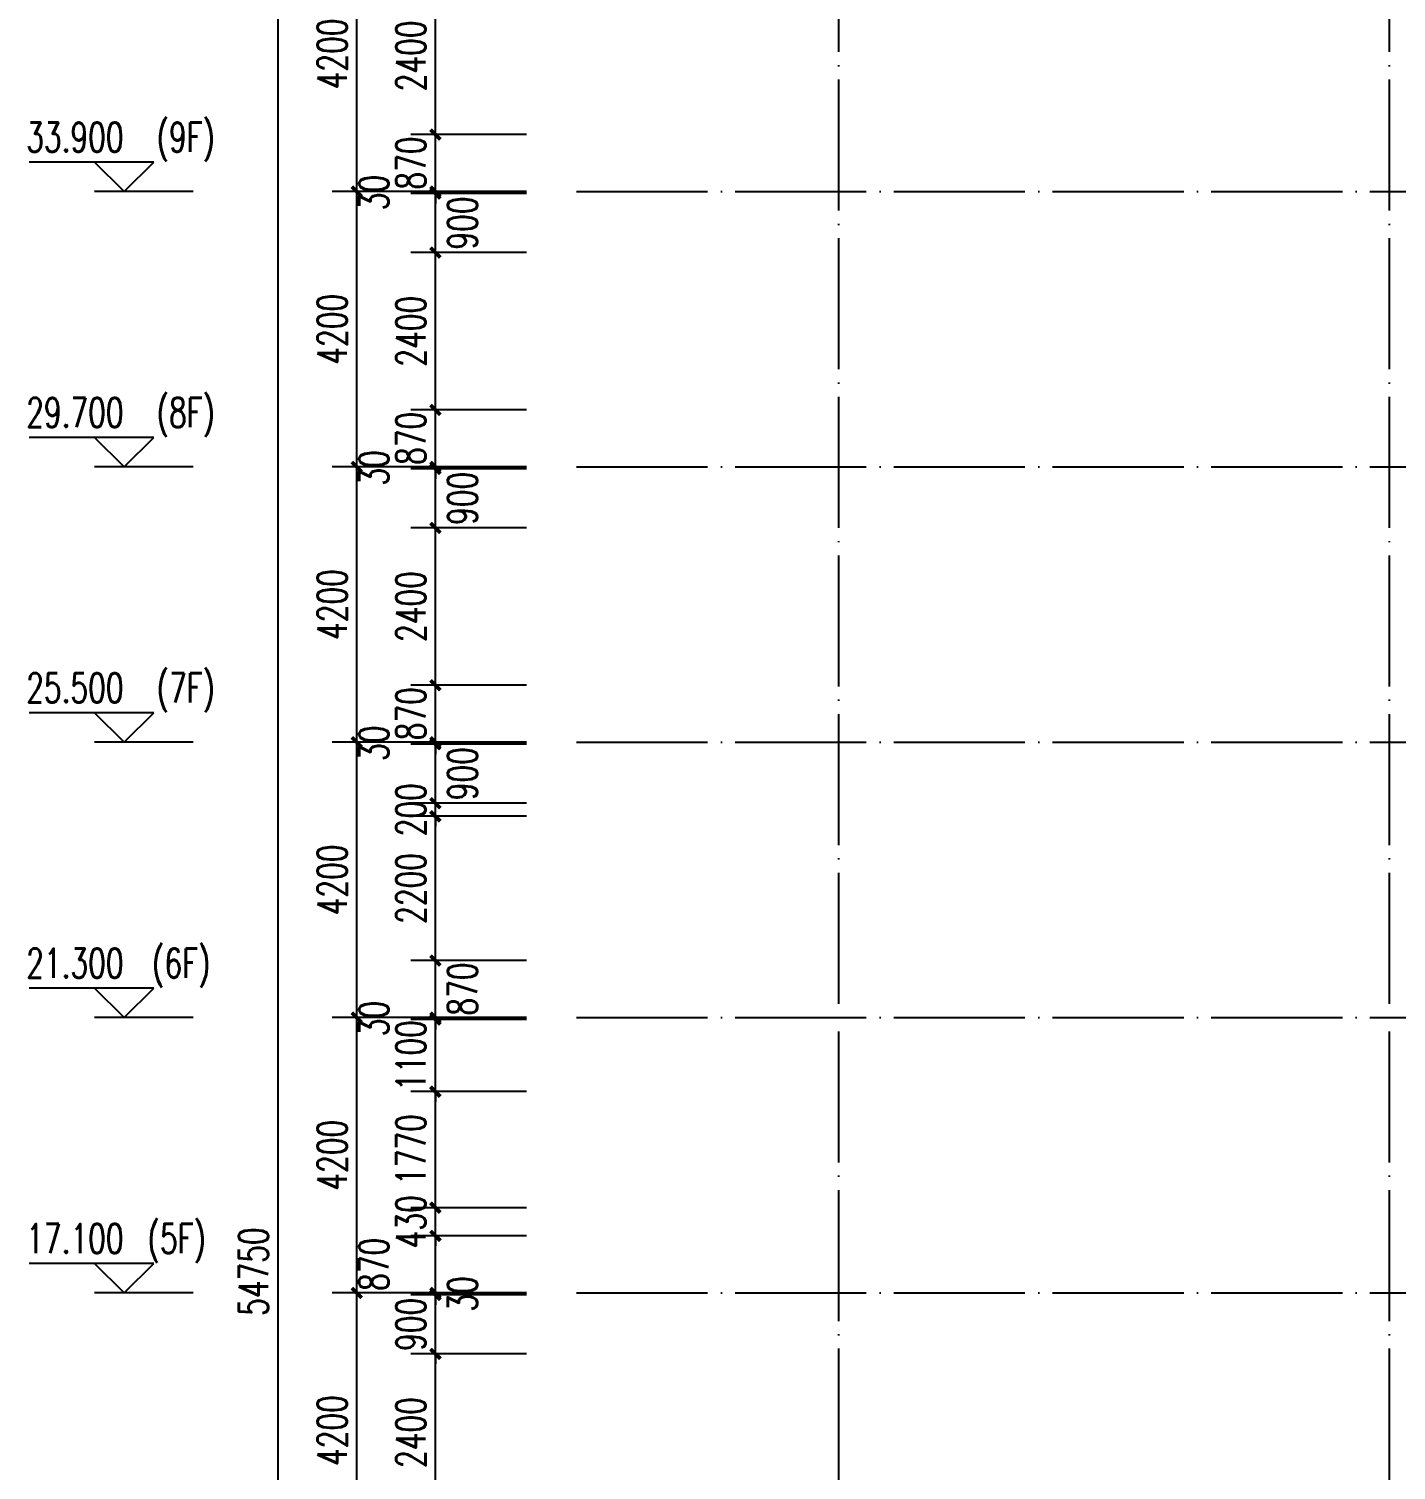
# Model space of a CAD drawing. Extents: x -781494 to 378714, y -27129 to 259749.
# Drawn here: x 26353 to 47203, y 16539 to 38526 of the extents above; entities that cross this region are included whole.
import ezdxf

# ---------------------------------------------------------------- set-up
doc = ezdxf.new("R2010")
doc.units = 0
doc.header["$LTSCALE"] = 1000
doc.header["$MEASUREMENT"] = 0
doc.linetypes.add('104-6 轴网$0$DOTE', pattern=[2.42, 2, -0.2, 0.02, -0.2])
for name, color, linetype in [('104-6 轴网$0$A_AXIS-轴线', 36, '104-6 轴网$0$DOTE'), ('DIM_ELEV', 3, 'Continuous'), ('PUB_DIM', 3, 'Continuous'), ('PUB_TEXT', 7, 'Continuous')]:
    doc.layers.add(name, color=color, linetype=linetype)
doc.styles.add('_TCH_DIM', font='SIMPLEX', dxfattribs={"bigfont": 'GBCBIG'})
doc.styles.add('_TCH_DIM_T3', font='SIMPLEX', dxfattribs={"width": 0.705882, "bigfont": 'GBCBIG'})
doc.dimstyles.new('_TCH_ARCH&&150', dxfattribs={"dimtxt": 446.25, "dimasz": 150, "dimexe": 375, "dimexo": 450, "dimgap": 150, "dimtad": 1, "dimdec": 0, "dimzin": 0, "dimdsep": 46, "dimtxsty": '_TCH_DIM_T3', "dimblk": 'ARCHTICK', "dimcen": 0.09, "dimclrt": 7, "dimazin": 2, "dimtfac": 1, "dimtdec": 0, "dimtix": 1, "dimtmove": 2, "dimatfit": 3, "dimfxl": 0, "dimtolj": 1, "dimtzin": 0, "dimarcsym": 0})

# ---------------------------------------------------------------- blocks, each defined once
blk = doc.blocks.new('_ArchTick')
at = {"color": 0, "linetype": 'ByBlock', "const_width": 0.4}
blk.add_lwpolyline([(-0.5, -0.5), (0.5, 0.5)], dxfattribs=at)
blk = doc.blocks.new('*D299')
at = {"layer": 'Defpoints', "color": 0, "transparency": 16777216}
for p in [(12391, 50919), (14228, 50919), (14228, 46719)]:
    blk.add_point(p, dxfattribs=at)
at = {"layer": 'PUB_DIM', "color": 0, "lineweight": -2, "transparency": 16777216}
for p, q in [((13778, 50919), (12016, 50919)), ((12391, 46719), (12391, 50919)), ((13778, 46719), (12016, 46719))]:
    blk.add_line(p, q, dxfattribs=at)
at = {"layer": 'PUB_DIM', "color": 0, "lineweight": -2, "transparency": 16777216, "xscale": 150, "yscale": 150, "zscale": 150}
for p, rotation in [((12391, 50919), 90), ((12391, 46719), 270)]:
    blk.add_blockref('_ArchTick', p, dxfattribs=dict(at, rotation=rotation))
at = {"layer": 'PUB_DIM', "color": 7, "transparency": 16777216, "insert": (12017, 48819), "char_height": 446.2, "attachment_point": 5, "rotation": 90, "style": '_TCH_DIM_T3'}
blk.add_mtext('\\A1;4200', dxfattribs=at)
blk = doc.blocks.new('*D300')
at = {"layer": 'Defpoints', "color": 0, "transparency": 16777216}
for p in [(12391, 46719), (14228, 46719), (14228, 42519)]:
    blk.add_point(p, dxfattribs=at)
at = {"layer": 'PUB_DIM', "color": 0, "lineweight": -2, "transparency": 16777216}
for p, q in [((13778, 46719), (12016, 46719)), ((12391, 42519), (12391, 46719)), ((13778, 42519), (12016, 42519))]:
    blk.add_line(p, q, dxfattribs=at)
at = {"layer": 'PUB_DIM', "color": 0, "lineweight": -2, "transparency": 16777216, "xscale": 150, "yscale": 150, "zscale": 150}
for p, rotation in [((12391, 46719), 90), ((12391, 42519), 270)]:
    blk.add_blockref('_ArchTick', p, dxfattribs=dict(at, rotation=rotation))
at = {"layer": 'PUB_DIM', "color": 7, "transparency": 16777216, "insert": (12017, 44619), "char_height": 446.2, "attachment_point": 5, "rotation": 90, "style": '_TCH_DIM_T3'}
blk.add_mtext('\\A1;4200', dxfattribs=at)
blk = doc.blocks.new('*D301')
at = {"layer": 'Defpoints', "color": 0, "transparency": 16777216}
for p in [(12391, 42519), (14228, 42519), (14228, 38319)]:
    blk.add_point(p, dxfattribs=at)
at = {"layer": 'PUB_DIM', "color": 0, "lineweight": -2, "transparency": 16777216}
for p, q in [((13778, 42519), (12016, 42519)), ((12391, 38319), (12391, 42519)), ((13778, 38319), (12016, 38319))]:
    blk.add_line(p, q, dxfattribs=at)
at = {"layer": 'PUB_DIM', "color": 0, "lineweight": -2, "transparency": 16777216, "xscale": 150, "yscale": 150, "zscale": 150}
for p, rotation in [((12391, 42519), 90), ((12391, 38319), 270)]:
    blk.add_blockref('_ArchTick', p, dxfattribs=dict(at, rotation=rotation))
at = {"layer": 'PUB_DIM', "color": 7, "transparency": 16777216, "insert": (12017, 40419), "char_height": 446.2, "attachment_point": 5, "rotation": 90, "style": '_TCH_DIM_T3'}
blk.add_mtext('\\A1;4200', dxfattribs=at)
blk = doc.blocks.new('*D302')
at = {"layer": 'Defpoints', "color": 0, "transparency": 16777216}
for p in [(12391, 38319), (14228, 38319), (14228, 34119)]:
    blk.add_point(p, dxfattribs=at)
at = {"layer": 'PUB_DIM', "color": 0, "lineweight": -2, "transparency": 16777216}
for p, q in [((13778, 38319), (12016, 38319)), ((12391, 34119), (12391, 38319)), ((13778, 34119), (12016, 34119))]:
    blk.add_line(p, q, dxfattribs=at)
at = {"layer": 'PUB_DIM', "color": 0, "lineweight": -2, "transparency": 16777216, "xscale": 150, "yscale": 150, "zscale": 150}
for p, rotation in [((12391, 38319), 90), ((12391, 34119), 270)]:
    blk.add_blockref('_ArchTick', p, dxfattribs=dict(at, rotation=rotation))
at = {"layer": 'PUB_DIM', "color": 7, "transparency": 16777216, "insert": (12017, 36219), "char_height": 446.2, "attachment_point": 5, "rotation": 90, "style": '_TCH_DIM_T3'}
blk.add_mtext('\\A1;4200', dxfattribs=at)
blk = doc.blocks.new('*D303')
at = {"layer": 'Defpoints', "color": 0, "transparency": 16777216}
for p in [(12391, 34119), (14228, 34119), (14228, 29919)]:
    blk.add_point(p, dxfattribs=at)
at = {"layer": 'PUB_DIM', "color": 0, "lineweight": -2, "transparency": 16777216}
for p, q in [((13778, 34119), (12016, 34119)), ((12391, 29919), (12391, 34119)), ((13778, 29919), (12016, 29919))]:
    blk.add_line(p, q, dxfattribs=at)
at = {"layer": 'PUB_DIM', "color": 0, "lineweight": -2, "transparency": 16777216, "xscale": 150, "yscale": 150, "zscale": 150}
for p, rotation in [((12391, 34119), 90), ((12391, 29919), 270)]:
    blk.add_blockref('_ArchTick', p, dxfattribs=dict(at, rotation=rotation))
at = {"layer": 'PUB_DIM', "color": 7, "transparency": 16777216, "insert": (12017, 32019), "char_height": 446.2, "attachment_point": 5, "rotation": 90, "style": '_TCH_DIM_T3'}
blk.add_mtext('\\A1;4200', dxfattribs=at)
blk = doc.blocks.new('*D304')
at = {"layer": 'Defpoints', "color": 0, "transparency": 16777216}
for p in [(12391, 29919), (14228, 29919), (14228, 25719)]:
    blk.add_point(p, dxfattribs=at)
at = {"layer": 'PUB_DIM', "color": 0, "lineweight": -2, "transparency": 16777216}
for p, q in [((13778, 29919), (12016, 29919)), ((12391, 25719), (12391, 29919)), ((13778, 25719), (12016, 25719))]:
    blk.add_line(p, q, dxfattribs=at)
at = {"layer": 'PUB_DIM', "color": 0, "lineweight": -2, "transparency": 16777216, "xscale": 150, "yscale": 150, "zscale": 150}
for p, rotation in [((12391, 29919), 90), ((12391, 25719), 270)]:
    blk.add_blockref('_ArchTick', p, dxfattribs=dict(at, rotation=rotation))
at = {"layer": 'PUB_DIM', "color": 7, "transparency": 16777216, "insert": (12017, 27819), "char_height": 446.2, "attachment_point": 5, "rotation": 90, "style": '_TCH_DIM_T3'}
blk.add_mtext('\\A1;4200', dxfattribs=at)
blk = doc.blocks.new('*D311')
at = {"layer": 'Defpoints', "color": 0, "transparency": 16777216}
for p in [(11191, 57619), (15690, 57619), (15690, 2869)]:
    blk.add_point(p, dxfattribs=at)
at = {"layer": 'PUB_DIM', "color": 0, "lineweight": -2, "transparency": 16777216}
for p, q in [((15240, 57619), (10816, 57619)), ((11191, 2869), (11191, 57619)), ((15240, 2869), (10816, 2869))]:
    blk.add_line(p, q, dxfattribs=at)
at = {"layer": 'PUB_DIM', "color": 0, "lineweight": -2, "transparency": 16777216, "xscale": 150, "yscale": 150, "zscale": 150}
for p, rotation in [((11191, 57619), 90), ((11191, 2869), 270)]:
    blk.add_blockref('_ArchTick', p, dxfattribs=dict(at, rotation=rotation))
at = {"layer": 'PUB_DIM', "color": 7, "transparency": 16777216, "insert": (10817, 30244), "char_height": 446.2, "attachment_point": 5, "rotation": 90, "style": '_TCH_DIM_T3'}
blk.add_mtext('\\A1;54750', dxfattribs=at)
blk = doc.blocks.new('*D321')
at = {"layer": 'Defpoints', "color": 0, "transparency": 16777216}
for p in [(13591, 49989), (15428, 49989), (15428, 47589)]:
    blk.add_point(p, dxfattribs=at)
at = {"layer": 'PUB_DIM', "color": 0, "lineweight": -2, "transparency": 16777216}
for p, q in [((14978, 49989), (13216, 49989)), ((13591, 47589), (13591, 49989)), ((14978, 47589), (13216, 47589))]:
    blk.add_line(p, q, dxfattribs=at)
at = {"layer": 'PUB_DIM', "color": 0, "lineweight": -2, "transparency": 16777216, "xscale": 150, "yscale": 150, "zscale": 150}
for p, rotation in [((13591, 49989), 90), ((13591, 47589), 270)]:
    blk.add_blockref('_ArchTick', p, dxfattribs=dict(at, rotation=rotation))
at = {"layer": 'PUB_DIM', "color": 7, "transparency": 16777216, "insert": (13217, 48789), "char_height": 446.2, "attachment_point": 5, "rotation": 90, "style": '_TCH_DIM_T3'}
blk.add_mtext('\\A1;2400', dxfattribs=at)
blk = doc.blocks.new('*D322')
at = {"layer": 'Defpoints', "color": 0, "transparency": 16777216}
for p in [(13591, 47589), (15428, 47589), (15428, 46719)]:
    blk.add_point(p, dxfattribs=at)
at = {"layer": 'PUB_DIM', "color": 0, "lineweight": -2, "transparency": 16777216}
for p, q in [((13591, 47589), (13591, 47739)), ((14978, 47589), (13216, 47589)), ((13591, 46719), (13591, 47589)), ((14978, 46719), (13216, 46719)), ((13591, 46719), (13591, 46569))]:
    blk.add_line(p, q, dxfattribs=at)
at = {"layer": 'PUB_DIM', "color": 0, "lineweight": -2, "transparency": 16777216, "xscale": 150, "yscale": 150, "zscale": 150}
for p, rotation in [((13591, 47589), 270), ((13591, 46719), 90)]:
    blk.add_blockref('_ArchTick', p, dxfattribs=dict(at, rotation=rotation))
at = {"layer": 'PUB_DIM', "color": 7, "transparency": 16777216, "insert": (13217, 47154), "char_height": 446.2, "attachment_point": 5, "rotation": 90, "style": '_TCH_DIM_T3'}
blk.add_mtext('\\A1;870', dxfattribs=at)
blk = doc.blocks.new('*D323')
at = {"layer": 'Defpoints', "color": 0, "transparency": 16777216}
for p in [(13591, 46719), (15428, 46719), (15428, 46689)]:
    blk.add_point(p, dxfattribs=at)
at = {"layer": 'PUB_DIM', "color": 0, "lineweight": -2, "transparency": 16777216}
for p, q in [((13591, 46719), (13591, 46869)), ((14978, 46719), (13216, 46719)), ((14978, 46689), (13216, 46689)), ((13591, 46689), (13591, 46719)), ((13591, 46689), (13591, 46539))]:
    blk.add_line(p, q, dxfattribs=at)
at = {"layer": 'PUB_DIM', "color": 0, "lineweight": -2, "transparency": 16777216, "xscale": 150, "yscale": 150, "zscale": 150}
for p, rotation in [((13591, 46719), 270), ((13591, 46689), 90)]:
    blk.add_blockref('_ArchTick', p, dxfattribs=dict(at, rotation=rotation))
at = {"layer": 'PUB_DIM', "color": 7, "transparency": 16777216, "insert": (12653, 46704), "char_height": 446.2, "attachment_point": 5, "rotation": 90, "style": '_TCH_DIM_T3'}
blk.add_mtext('\\A1;30', dxfattribs=at)
blk = doc.blocks.new('*D324')
at = {"layer": 'Defpoints', "color": 0, "transparency": 16777216}
for p in [(13591, 46689), (15428, 46689), (15428, 45789)]:
    blk.add_point(p, dxfattribs=at)
at = {"layer": 'PUB_DIM', "color": 0, "lineweight": -2, "transparency": 16777216}
for p, q in [((14978, 46689), (13216, 46689)), ((13591, 45789), (13591, 46689)), ((14978, 45789), (13216, 45789))]:
    blk.add_line(p, q, dxfattribs=at)
at = {"layer": 'PUB_DIM', "color": 0, "lineweight": -2, "transparency": 16777216, "xscale": 150, "yscale": 150, "zscale": 150}
for p, rotation in [((13591, 46689), 90), ((13591, 45789), 270)]:
    blk.add_blockref('_ArchTick', p, dxfattribs=dict(at, rotation=rotation))
at = {"layer": 'PUB_DIM', "color": 7, "transparency": 16777216, "insert": (14003, 46239), "char_height": 446.2, "attachment_point": 5, "rotation": 90, "style": '_TCH_DIM_T3'}
blk.add_mtext('\\A1;900', dxfattribs=at)
blk = doc.blocks.new('*D325')
at = {"layer": 'Defpoints', "color": 0, "transparency": 16777216}
for p in [(13591, 45789), (15428, 45789), (15428, 43389)]:
    blk.add_point(p, dxfattribs=at)
at = {"layer": 'PUB_DIM', "color": 0, "lineweight": -2, "transparency": 16777216}
for p, q in [((14978, 45789), (13216, 45789)), ((13591, 43389), (13591, 45789)), ((14978, 43389), (13216, 43389))]:
    blk.add_line(p, q, dxfattribs=at)
at = {"layer": 'PUB_DIM', "color": 0, "lineweight": -2, "transparency": 16777216, "xscale": 150, "yscale": 150, "zscale": 150}
for p, rotation in [((13591, 45789), 90), ((13591, 43389), 270)]:
    blk.add_blockref('_ArchTick', p, dxfattribs=dict(at, rotation=rotation))
at = {"layer": 'PUB_DIM', "color": 7, "transparency": 16777216, "insert": (13217, 44589), "char_height": 446.2, "attachment_point": 5, "rotation": 90, "style": '_TCH_DIM_T3'}
blk.add_mtext('\\A1;2400', dxfattribs=at)
blk = doc.blocks.new('*D326')
at = {"layer": 'Defpoints', "color": 0, "transparency": 16777216}
for p in [(13591, 43389), (15428, 43389), (15428, 42519)]:
    blk.add_point(p, dxfattribs=at)
at = {"layer": 'PUB_DIM', "color": 0, "lineweight": -2, "transparency": 16777216}
for p, q in [((13591, 43389), (13591, 43539)), ((14978, 43389), (13216, 43389)), ((13591, 42519), (13591, 43389)), ((14978, 42519), (13216, 42519)), ((13591, 42519), (13591, 42369))]:
    blk.add_line(p, q, dxfattribs=at)
at = {"layer": 'PUB_DIM', "color": 0, "lineweight": -2, "transparency": 16777216, "xscale": 150, "yscale": 150, "zscale": 150}
for p, rotation in [((13591, 43389), 270), ((13591, 42519), 90)]:
    blk.add_blockref('_ArchTick', p, dxfattribs=dict(at, rotation=rotation))
at = {"layer": 'PUB_DIM', "color": 7, "transparency": 16777216, "insert": (13217, 42954), "char_height": 446.2, "attachment_point": 5, "rotation": 90, "style": '_TCH_DIM_T3'}
blk.add_mtext('\\A1;870', dxfattribs=at)
blk = doc.blocks.new('*D327')
at = {"layer": 'Defpoints', "color": 0, "transparency": 16777216}
for p in [(13591, 42519), (15428, 42519), (15428, 42489)]:
    blk.add_point(p, dxfattribs=at)
at = {"layer": 'PUB_DIM', "color": 0, "lineweight": -2, "transparency": 16777216}
for p, q in [((13591, 42519), (13591, 42669)), ((14978, 42519), (13216, 42519)), ((14978, 42489), (13216, 42489)), ((13591, 42489), (13591, 42519)), ((13591, 42489), (13591, 42339))]:
    blk.add_line(p, q, dxfattribs=at)
at = {"layer": 'PUB_DIM', "color": 0, "lineweight": -2, "transparency": 16777216, "xscale": 150, "yscale": 150, "zscale": 150}
for p, rotation in [((13591, 42519), 270), ((13591, 42489), 90)]:
    blk.add_blockref('_ArchTick', p, dxfattribs=dict(at, rotation=rotation))
at = {"layer": 'PUB_DIM', "color": 7, "transparency": 16777216, "insert": (12653, 42504), "char_height": 446.2, "attachment_point": 5, "rotation": 90, "style": '_TCH_DIM_T3'}
blk.add_mtext('\\A1;30', dxfattribs=at)
blk = doc.blocks.new('*D328')
at = {"layer": 'Defpoints', "color": 0, "transparency": 16777216}
for p in [(13591, 42489), (15428, 42489), (15428, 41589)]:
    blk.add_point(p, dxfattribs=at)
at = {"layer": 'PUB_DIM', "color": 0, "lineweight": -2, "transparency": 16777216}
for p, q in [((14978, 42489), (13216, 42489)), ((13591, 41589), (13591, 42489)), ((14978, 41589), (13216, 41589))]:
    blk.add_line(p, q, dxfattribs=at)
at = {"layer": 'PUB_DIM', "color": 0, "lineweight": -2, "transparency": 16777216, "xscale": 150, "yscale": 150, "zscale": 150}
for p, rotation in [((13591, 42489), 90), ((13591, 41589), 270)]:
    blk.add_blockref('_ArchTick', p, dxfattribs=dict(at, rotation=rotation))
at = {"layer": 'PUB_DIM', "color": 7, "transparency": 16777216, "insert": (14003, 42039), "char_height": 446.2, "attachment_point": 5, "rotation": 90, "style": '_TCH_DIM_T3'}
blk.add_mtext('\\A1;900', dxfattribs=at)
blk = doc.blocks.new('*D329')
at = {"layer": 'Defpoints', "color": 0, "transparency": 16777216}
for p in [(13591, 41589), (15428, 41589), (15428, 39189)]:
    blk.add_point(p, dxfattribs=at)
at = {"layer": 'PUB_DIM', "color": 0, "lineweight": -2, "transparency": 16777216}
for p, q in [((14978, 41589), (13216, 41589)), ((13591, 39189), (13591, 41589)), ((14978, 39189), (13216, 39189))]:
    blk.add_line(p, q, dxfattribs=at)
at = {"layer": 'PUB_DIM', "color": 0, "lineweight": -2, "transparency": 16777216, "xscale": 150, "yscale": 150, "zscale": 150}
for p, rotation in [((13591, 41589), 90), ((13591, 39189), 270)]:
    blk.add_blockref('_ArchTick', p, dxfattribs=dict(at, rotation=rotation))
at = {"layer": 'PUB_DIM', "color": 7, "transparency": 16777216, "insert": (13217, 40389), "char_height": 446.2, "attachment_point": 5, "rotation": 90, "style": '_TCH_DIM_T3'}
blk.add_mtext('\\A1;2400', dxfattribs=at)
blk = doc.blocks.new('*D330')
at = {"layer": 'Defpoints', "color": 0, "transparency": 16777216}
for p in [(13591, 39189), (15428, 39189), (15428, 38319)]:
    blk.add_point(p, dxfattribs=at)
at = {"layer": 'PUB_DIM', "color": 0, "lineweight": -2, "transparency": 16777216}
for p, q in [((14978, 39189), (13216, 39189)), ((13591, 39189), (13591, 39339)), ((13591, 38319), (13591, 39189)), ((14978, 38319), (13216, 38319)), ((13591, 38319), (13591, 38169))]:
    blk.add_line(p, q, dxfattribs=at)
at = {"layer": 'PUB_DIM', "color": 0, "lineweight": -2, "transparency": 16777216, "xscale": 150, "yscale": 150, "zscale": 150}
for p, rotation in [((13591, 39189), 270), ((13591, 38319), 90)]:
    blk.add_blockref('_ArchTick', p, dxfattribs=dict(at, rotation=rotation))
at = {"layer": 'PUB_DIM', "color": 7, "transparency": 16777216, "insert": (13217, 38754), "char_height": 446.2, "attachment_point": 5, "rotation": 90, "style": '_TCH_DIM_T3'}
blk.add_mtext('\\A1;870', dxfattribs=at)
blk = doc.blocks.new('*D331')
at = {"layer": 'Defpoints', "color": 0, "transparency": 16777216}
for p in [(13591, 38319), (15428, 38319), (15428, 38289)]:
    blk.add_point(p, dxfattribs=at)
at = {"layer": 'PUB_DIM', "color": 0, "lineweight": -2, "transparency": 16777216}
for p, q in [((14978, 38319), (13216, 38319)), ((14978, 38289), (13216, 38289)), ((13591, 38319), (13591, 38469)), ((13591, 38289), (13591, 38319)), ((13591, 38289), (13591, 38139))]:
    blk.add_line(p, q, dxfattribs=at)
at = {"layer": 'PUB_DIM', "color": 0, "lineweight": -2, "transparency": 16777216, "xscale": 150, "yscale": 150, "zscale": 150}
for p, rotation in [((13591, 38319), 270), ((13591, 38289), 90)]:
    blk.add_blockref('_ArchTick', p, dxfattribs=dict(at, rotation=rotation))
at = {"layer": 'PUB_DIM', "color": 7, "transparency": 16777216, "insert": (12653, 38304), "char_height": 446.2, "attachment_point": 5, "rotation": 90, "style": '_TCH_DIM_T3'}
blk.add_mtext('\\A1;30', dxfattribs=at)
blk = doc.blocks.new('*D332')
at = {"layer": 'Defpoints', "color": 0, "transparency": 16777216}
for p in [(13591, 38289), (15428, 38289), (15428, 37389)]:
    blk.add_point(p, dxfattribs=at)
at = {"layer": 'PUB_DIM', "color": 0, "lineweight": -2, "transparency": 16777216}
for p, q in [((14978, 38289), (13216, 38289)), ((13591, 37389), (13591, 38289)), ((14978, 37389), (13216, 37389))]:
    blk.add_line(p, q, dxfattribs=at)
at = {"layer": 'PUB_DIM', "color": 0, "lineweight": -2, "transparency": 16777216, "xscale": 150, "yscale": 150, "zscale": 150}
for p, rotation in [((13591, 38289), 90), ((13591, 37389), 270)]:
    blk.add_blockref('_ArchTick', p, dxfattribs=dict(at, rotation=rotation))
at = {"layer": 'PUB_DIM', "color": 7, "transparency": 16777216, "insert": (14003, 37839), "char_height": 446.2, "attachment_point": 5, "rotation": 90, "style": '_TCH_DIM_T3'}
blk.add_mtext('\\A1;900', dxfattribs=at)
blk = doc.blocks.new('*D333')
at = {"layer": 'Defpoints', "color": 0, "transparency": 16777216}
for p in [(13591, 37389), (15428, 37389), (15428, 37189)]:
    blk.add_point(p, dxfattribs=at)
at = {"layer": 'PUB_DIM', "color": 0, "lineweight": -2, "transparency": 16777216}
for p, q in [((14978, 37389), (13216, 37389)), ((13591, 37389), (13591, 37539)), ((13591, 37189), (13591, 37389)), ((14978, 37189), (13216, 37189)), ((13591, 37189), (13591, 37039))]:
    blk.add_line(p, q, dxfattribs=at)
at = {"layer": 'PUB_DIM', "color": 0, "lineweight": -2, "transparency": 16777216, "xscale": 150, "yscale": 150, "zscale": 150}
for p, rotation in [((13591, 37389), 270), ((13591, 37189), 90)]:
    blk.add_blockref('_ArchTick', p, dxfattribs=dict(at, rotation=rotation))
at = {"layer": 'PUB_DIM', "color": 7, "transparency": 16777216, "insert": (13217, 37289), "char_height": 446.2, "attachment_point": 5, "rotation": 90, "style": '_TCH_DIM_T3'}
blk.add_mtext('\\A1;200', dxfattribs=at)
blk = doc.blocks.new('*D334')
at = {"layer": 'Defpoints', "color": 0, "transparency": 16777216}
for p in [(13591, 37189), (15428, 37189), (15428, 34989)]:
    blk.add_point(p, dxfattribs=at)
at = {"layer": 'PUB_DIM', "color": 0, "lineweight": -2, "transparency": 16777216}
for p, q in [((14978, 37189), (13216, 37189)), ((13591, 34989), (13591, 37189)), ((14978, 34989), (13216, 34989))]:
    blk.add_line(p, q, dxfattribs=at)
at = {"layer": 'PUB_DIM', "color": 0, "lineweight": -2, "transparency": 16777216, "xscale": 150, "yscale": 150, "zscale": 150}
for p, rotation in [((13591, 37189), 90), ((13591, 34989), 270)]:
    blk.add_blockref('_ArchTick', p, dxfattribs=dict(at, rotation=rotation))
at = {"layer": 'PUB_DIM', "color": 7, "transparency": 16777216, "insert": (13217, 36089), "char_height": 446.2, "attachment_point": 5, "rotation": 90, "style": '_TCH_DIM_T3'}
blk.add_mtext('\\A1;2200', dxfattribs=at)
blk = doc.blocks.new('*D335')
at = {"layer": 'Defpoints', "color": 0, "transparency": 16777216}
for p in [(13591, 34989), (15428, 34989), (15428, 34119)]:
    blk.add_point(p, dxfattribs=at)
at = {"layer": 'PUB_DIM', "color": 0, "lineweight": -2, "transparency": 16777216}
for p, q in [((14978, 34989), (13216, 34989)), ((13591, 34119), (13591, 34989)), ((14978, 34119), (13216, 34119))]:
    blk.add_line(p, q, dxfattribs=at)
at = {"layer": 'PUB_DIM', "color": 0, "lineweight": -2, "transparency": 16777216, "xscale": 150, "yscale": 150, "zscale": 150}
for p, rotation in [((13591, 34989), 90), ((13591, 34119), 270)]:
    blk.add_blockref('_ArchTick', p, dxfattribs=dict(at, rotation=rotation))
at = {"layer": 'PUB_DIM', "color": 7, "transparency": 16777216, "insert": (14003, 34554), "char_height": 446.2, "attachment_point": 5, "rotation": 90, "style": '_TCH_DIM_T3'}
blk.add_mtext('\\A1;870', dxfattribs=at)
blk = doc.blocks.new('*D336')
at = {"layer": 'Defpoints', "color": 0, "transparency": 16777216}
for p in [(13591, 34119), (15428, 34119), (15428, 34089)]:
    blk.add_point(p, dxfattribs=at)
at = {"layer": 'PUB_DIM', "color": 0, "lineweight": -2, "transparency": 16777216}
for p, q in [((14978, 34119), (13216, 34119)), ((14978, 34089), (13216, 34089)), ((13591, 34119), (13591, 34269)), ((13591, 34089), (13591, 34119)), ((13591, 34089), (13591, 33939))]:
    blk.add_line(p, q, dxfattribs=at)
at = {"layer": 'PUB_DIM', "color": 0, "lineweight": -2, "transparency": 16777216, "xscale": 150, "yscale": 150, "zscale": 150}
for p, rotation in [((13591, 34119), 270), ((13591, 34089), 90)]:
    blk.add_blockref('_ArchTick', p, dxfattribs=dict(at, rotation=rotation))
at = {"layer": 'PUB_DIM', "color": 7, "transparency": 16777216, "insert": (12653, 34104), "char_height": 446.2, "attachment_point": 5, "rotation": 90, "style": '_TCH_DIM_T3'}
blk.add_mtext('\\A1;30', dxfattribs=at)
blk = doc.blocks.new('*D337')
at = {"layer": 'Defpoints', "color": 0, "transparency": 16777216}
for p in [(13591, 34089), (15428, 34089), (15428, 32989)]:
    blk.add_point(p, dxfattribs=at)
at = {"layer": 'PUB_DIM', "color": 0, "lineweight": -2, "transparency": 16777216}
for p, q in [((14978, 34089), (13216, 34089)), ((13591, 34089), (13591, 34239)), ((13591, 32989), (13591, 34089)), ((14978, 32989), (13216, 32989)), ((13591, 32989), (13591, 32839))]:
    blk.add_line(p, q, dxfattribs=at)
at = {"layer": 'PUB_DIM', "color": 0, "lineweight": -2, "transparency": 16777216, "xscale": 150, "yscale": 150, "zscale": 150}
for p, rotation in [((13591, 34089), 270), ((13591, 32989), 90)]:
    blk.add_blockref('_ArchTick', p, dxfattribs=dict(at, rotation=rotation))
at = {"layer": 'PUB_DIM', "color": 7, "transparency": 16777216, "insert": (13217, 33539), "char_height": 446.2, "attachment_point": 5, "rotation": 90, "style": '_TCH_DIM_T3'}
blk.add_mtext('\\A1;1100', dxfattribs=at)
blk = doc.blocks.new('*D338')
at = {"layer": 'Defpoints', "color": 0, "transparency": 16777216}
for p in [(13591, 32989), (15428, 32989), (15428, 31219)]:
    blk.add_point(p, dxfattribs=at)
at = {"layer": 'PUB_DIM', "color": 0, "lineweight": -2, "transparency": 16777216}
for p, q in [((14978, 32989), (13216, 32989)), ((13591, 31219), (13591, 32989)), ((14978, 31219), (13216, 31219))]:
    blk.add_line(p, q, dxfattribs=at)
at = {"layer": 'PUB_DIM', "color": 0, "lineweight": -2, "transparency": 16777216, "xscale": 150, "yscale": 150, "zscale": 150}
for p, rotation in [((13591, 32989), 90), ((13591, 31219), 270)]:
    blk.add_blockref('_ArchTick', p, dxfattribs=dict(at, rotation=rotation))
at = {"layer": 'PUB_DIM', "color": 7, "transparency": 16777216, "insert": (13217, 32104), "char_height": 446.2, "attachment_point": 5, "rotation": 90, "style": '_TCH_DIM_T3'}
blk.add_mtext('\\A1;1770', dxfattribs=at)
blk = doc.blocks.new('*D339')
at = {"layer": 'Defpoints', "color": 0, "transparency": 16777216}
for p in [(13591, 31219), (15428, 31219), (15428, 30789)]:
    blk.add_point(p, dxfattribs=at)
at = {"layer": 'PUB_DIM', "color": 0, "lineweight": -2, "transparency": 16777216}
for p, q in [((13591, 31219), (13591, 31369)), ((14978, 31219), (13216, 31219)), ((13591, 30789), (13591, 31219)), ((14978, 30789), (13216, 30789)), ((13591, 30789), (13591, 30639))]:
    blk.add_line(p, q, dxfattribs=at)
at = {"layer": 'PUB_DIM', "color": 0, "lineweight": -2, "transparency": 16777216, "xscale": 150, "yscale": 150, "zscale": 150}
for p, rotation in [((13591, 31219), 270), ((13591, 30789), 90)]:
    blk.add_blockref('_ArchTick', p, dxfattribs=dict(at, rotation=rotation))
at = {"layer": 'PUB_DIM', "color": 7, "transparency": 16777216, "insert": (13217, 31004), "char_height": 446.2, "attachment_point": 5, "rotation": 90, "style": '_TCH_DIM_T3'}
blk.add_mtext('\\A1;430', dxfattribs=at)
blk = doc.blocks.new('*D340')
at = {"layer": 'Defpoints', "color": 0, "transparency": 16777216}
for p in [(13591, 30789), (15428, 30789), (15428, 29919)]:
    blk.add_point(p, dxfattribs=at)
at = {"layer": 'PUB_DIM', "color": 0, "lineweight": -2, "transparency": 16777216}
for p, q in [((14978, 30789), (13216, 30789)), ((13591, 29919), (13591, 30789)), ((14978, 29919), (13216, 29919))]:
    blk.add_line(p, q, dxfattribs=at)
at = {"layer": 'PUB_DIM', "color": 0, "lineweight": -2, "transparency": 16777216, "xscale": 150, "yscale": 150, "zscale": 150}
for p, rotation in [((13591, 30789), 90), ((13591, 29919), 270)]:
    blk.add_blockref('_ArchTick', p, dxfattribs=dict(at, rotation=rotation))
at = {"layer": 'PUB_DIM', "color": 7, "transparency": 16777216, "insert": (12653, 30354), "char_height": 446.2, "attachment_point": 5, "rotation": 90, "style": '_TCH_DIM_T3'}
blk.add_mtext('\\A1;870', dxfattribs=at)
blk = doc.blocks.new('*D341')
at = {"layer": 'Defpoints', "color": 0, "transparency": 16777216}
for p in [(13591, 29919), (15428, 29919), (15428, 29889)]:
    blk.add_point(p, dxfattribs=at)
at = {"layer": 'PUB_DIM', "color": 0, "lineweight": -2, "transparency": 16777216}
for p, q in [((14978, 29919), (13216, 29919)), ((13591, 29919), (13591, 30069)), ((13591, 29889), (13591, 29919)), ((14978, 29889), (13216, 29889)), ((13591, 29889), (13591, 29739))]:
    blk.add_line(p, q, dxfattribs=at)
at = {"layer": 'PUB_DIM', "color": 0, "lineweight": -2, "transparency": 16777216, "xscale": 150, "yscale": 150, "zscale": 150}
for p, rotation in [((13591, 29919), 270), ((13591, 29889), 90)]:
    blk.add_blockref('_ArchTick', p, dxfattribs=dict(at, rotation=rotation))
at = {"layer": 'PUB_DIM', "color": 7, "transparency": 16777216, "insert": (14003, 29904), "char_height": 446.2, "attachment_point": 5, "rotation": 90, "style": '_TCH_DIM_T3'}
blk.add_mtext('\\A1;30', dxfattribs=at)
blk = doc.blocks.new('*D342')
at = {"layer": 'Defpoints', "color": 0, "transparency": 16777216}
for p in [(13591, 29889), (15428, 29889), (15428, 28989)]:
    blk.add_point(p, dxfattribs=at)
at = {"layer": 'PUB_DIM', "color": 0, "lineweight": -2, "transparency": 16777216}
for p, q in [((13591, 29889), (13591, 30039)), ((14978, 29889), (13216, 29889)), ((13591, 28989), (13591, 29889)), ((14978, 28989), (13216, 28989)), ((13591, 28989), (13591, 28839))]:
    blk.add_line(p, q, dxfattribs=at)
at = {"layer": 'PUB_DIM', "color": 0, "lineweight": -2, "transparency": 16777216, "xscale": 150, "yscale": 150, "zscale": 150}
for p, rotation in [((13591, 29889), 270), ((13591, 28989), 90)]:
    blk.add_blockref('_ArchTick', p, dxfattribs=dict(at, rotation=rotation))
at = {"layer": 'PUB_DIM', "color": 7, "transparency": 16777216, "insert": (13217, 29439), "char_height": 446.2, "attachment_point": 5, "rotation": 90, "style": '_TCH_DIM_T3'}
blk.add_mtext('\\A1;900', dxfattribs=at)
blk = doc.blocks.new('*D343')
at = {"layer": 'Defpoints', "color": 0, "transparency": 16777216}
for p in [(13591, 28989), (15428, 28989), (15428, 26589)]:
    blk.add_point(p, dxfattribs=at)
at = {"layer": 'PUB_DIM', "color": 0, "lineweight": -2, "transparency": 16777216}
for p, q in [((14978, 28989), (13216, 28989)), ((13591, 26589), (13591, 28989)), ((14978, 26589), (13216, 26589))]:
    blk.add_line(p, q, dxfattribs=at)
at = {"layer": 'PUB_DIM', "color": 0, "lineweight": -2, "transparency": 16777216, "xscale": 150, "yscale": 150, "zscale": 150}
for p, rotation in [((13591, 28989), 90), ((13591, 26589), 270)]:
    blk.add_blockref('_ArchTick', p, dxfattribs=dict(at, rotation=rotation))
at = {"layer": 'PUB_DIM', "color": 7, "transparency": 16777216, "insert": (13217, 27789), "char_height": 446.2, "attachment_point": 5, "rotation": 90, "style": '_TCH_DIM_T3'}
blk.add_mtext('\\A1;2400', dxfattribs=at)
blk = doc.blocks.new('biaozhupou')
at = {"layer": 'DIM_ELEV'}
for p, q in [((9294.5, 47168.6), (7395.5, 47168.6)), ((8844.5, 46718.6), (8394.5, 47168.6)), ((8844.5, 46718.6), (9294.5, 47168.6)), ((9894.5, 46718.6), (8394.5, 46718.6)), ((9294.5, 42968.6), (7395.5, 42968.6)), ((8844.5, 42518.6), (8394.5, 42968.6)), ((8844.5, 42518.6), (9294.5, 42968.6)), ((9894.5, 42518.6), (8394.5, 42518.6)), ((9294.5, 38768.6), (7395.5, 38768.6)), ((8844.5, 38318.6), (8394.5, 38768.6)), ((8844.5, 38318.6), (9294.5, 38768.6)), ((9894.5, 38318.6), (8394.5, 38318.6)), ((9294.5, 34568.6), (7395.5, 34568.6)), ((8844.5, 34118.6), (8394.5, 34568.6)), ((8844.5, 34118.6), (9294.5, 34568.6)), ((9894.5, 34118.6), (8394.5, 34118.6)), ((9294.5, 30368.6), (7395.5, 30368.6)), ((8844.5, 29918.6), (8394.5, 30368.6)), ((8844.5, 29918.6), (9294.5, 30368.6)), ((9894.5, 29918.6), (8394.5, 29918.6))]:
    blk.add_line(p, q, dxfattribs=at)
at = {"layer": 'PUB_TEXT', "style": '_TCH_DIM', "width": 0.705882}
for s, p in [('33.900', (7350.5, 47326.1)), ('(9F)', (9339.5, 47326.1)), ('29.700', (7350.5, 43126.1)), ('(8F)', (9339.5, 43126.1)), ('25.500', (7350.5, 38926.1)), ('(7F)', (9339.5, 38926.1)), ('(6F)', (9270.5, 34726.1)), ('21.300', (7350.5, 34726.1)), ('(5F)', (9201.5, 30526.1)), ('17.100', (7350.5, 30526.1))]:
    blk.add_text(s, height=446.25, dxfattribs=at).set_placement(p)
at = {"layer": 'PUB_DIM'}
for p1, p2, distance, picture, middle in [((15689.9, 2868.6), (15689.9, 57618.6), 4499.3, '*D311', (10817.4, 30243.6)), ((14227.7, 46718.6), (14227.7, 50918.6), 1837.2, '*D299', (12017.4, 48818.6)), ((15427.7, 47588.6), (15427.7, 49988.6), 1837.2, '*D321', (13217.4, 48788.6)), ((15427.7, 46718.6), (15427.7, 47588.6), 1837.2, '*D322', (13217.4, 47153.6)), ((14227.7, 42518.6), (14227.7, 46718.6), 1837.2, '*D300', (12017.4, 44618.6)), ((15427.7, 43388.6), (15427.7, 45788.6), 1837.2, '*D325', (13217.4, 44588.6)), ((15427.7, 42518.6), (15427.7, 43388.6), 1837.2, '*D326', (13217.4, 42953.6)), ((14227.7, 38318.6), (14227.7, 42518.6), 1837.2, '*D301', (12017.4, 40418.6)), ((15427.7, 39188.6), (15427.7, 41588.6), 1837.2, '*D329', (13217.4, 40388.6)), ((15427.7, 38318.6), (15427.7, 39188.6), 1837.2, '*D330', (13217.4, 38753.6)), ((14227.7, 34118.6), (14227.7, 38318.6), 1837.2, '*D302', (12017.4, 36218.6)), ((15427.7, 37188.6), (15427.7, 37388.6), 1837.2, '*D333', (13217.4, 37288.6)), ((15427.7, 34988.6), (15427.7, 37188.6), 1837.2, '*D334', (13217.4, 36088.6)), ((14227.7, 29918.6), (14227.7, 34118.6), 1837.2, '*D303', (12017.4, 32018.6)), ((15427.7, 32988.6), (15427.7, 34088.6), 1837.2, '*D337', (13217.4, 33538.6)), ((15427.7, 31218.6), (15427.7, 32988.6), 1837.2, '*D338', (13217.4, 32103.6)), ((15427.7, 30788.6), (15427.7, 31218.6), 1837.2, '*D339', (13217.4, 31003.6)), ((14227.7, 25718.6), (14227.7, 29918.6), 1837.2, '*D304', (12017.4, 27818.6)), ((15427.7, 28988.6), (15427.7, 29888.6), 1837.2, '*D342', (13217.4, 29438.6)), ((15427.7, 26588.6), (15427.7, 28988.6), 1837.2, '*D343', (13217.4, 27788.6))]:
    dim = blk.add_aligned_dim(p1=p1, p2=p2, distance=distance, dimstyle='_TCH_ARCH&&150', dxfattribs=at)
    dim.commit()
    dim.dimension.update_dxf_attribs({"geometry": picture, "text_midpoint": middle})
for base, p1, p2, picture, middle in [((13590.5, 46718.6), (15427.7, 46688.6), (15427.7, 46718.6), '*D323', (12653, 46703.6)), ((13590.5, 46688.6), (15427.7, 45788.6), (15427.7, 46688.6), '*D324', (14003, 46238.6)), ((13590.5, 42518.6), (15427.7, 42488.6), (15427.7, 42518.6), '*D327', (12653, 42503.6)), ((13590.5, 42488.6), (15427.7, 41588.6), (15427.7, 42488.6), '*D328', (14003, 42038.6)), ((13590.5, 38318.6), (15427.7, 38288.6), (15427.7, 38318.6), '*D331', (12653, 38303.6)), ((13590.5, 38288.6), (15427.7, 37388.6), (15427.7, 38288.6), '*D332', (14003, 37838.6)), ((13590.5, 34988.6), (15427.7, 34118.6), (15427.7, 34988.6), '*D335', (14003, 34553.6)), ((13590.5, 34118.6), (15427.7, 34088.6), (15427.7, 34118.6), '*D336', (12653, 34103.6)), ((13590.5, 30788.6), (15427.7, 29918.6), (15427.7, 30788.6), '*D340', (12653, 30353.6)), ((13590.5, 29918.6), (15427.7, 29888.6), (15427.7, 29918.6), '*D341', (14003, 29903.6))]:
    dim = blk.add_linear_dim(base=base, p1=p1, p2=p2, angle=90, dimstyle='_TCH_ARCH&&150', dxfattribs=at)
    dim.commit()
    dim.dimension.update_dxf_attribs({"geometry": picture, "text_midpoint": middle, "dimtype": 161})

msp = doc.modelspace()

# ---------------------------------------------------------------- linework, layer by layer
at = {"layer": '104-6 轴网$0$A_AXIS-轴线'}
for points in [[(38703.4, -7807.3), (38703.4, 47119.8)], [(47103.4, -7807.3), (47103.4, 47119.8)], [(34703.4, 36042.7), (93049.4, 36042.7)], [(34703.4, 31842.7), (93049.4, 31842.7)], [(34703.4, 27642.7), (93049.4, 27642.7)], [(34703.4, 23442.7), (93049.4, 23442.7)], [(34703.4, 19242.7), (93049.4, 19242.7)]]:
    msp.add_lwpolyline(points, dxfattribs=at)

# ---------------------------------------------------------------- block references
msp.add_blockref('biaozhupou', (18962.3, -10675.9))
msp.add_blockref('biaozhupou', (18962.3, -10675.9))

doc.saveas('drawing.dxf')
